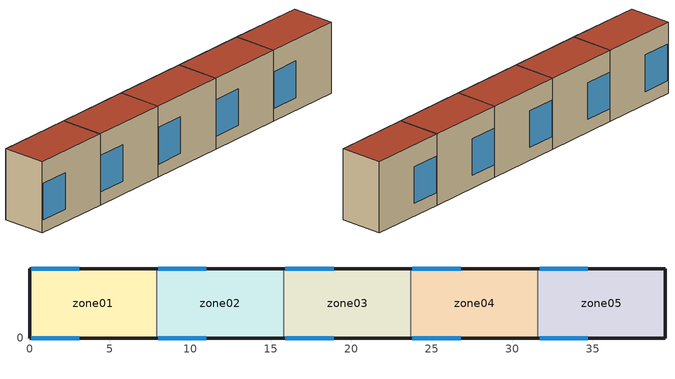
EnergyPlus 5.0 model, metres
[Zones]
zone01
 floor ground (GROUND_FLOOR): 0,0 0,4.3 7.9,4.3 7.9,0 z0
 wall outside (EXT_WALL): 7.9,4.3 0,4.3 0,0 7.9,0 z0:7
 wall to zone02 (ADJ_WALL): 7.9,0 7.9,4.3 z0:7
 window (EXT_WINDOW1): 0.1,0 3.1,0 / 3.1,4.3 0.1,4.3 z1.25:4.85
 roof outside (EXT_ROOF): 7.9,0 7.9,4.3 0,4.3 0,0 z7
zone02
 floor ground (GROUND_FLOOR): 7.9,0 7.9,4.3 15.8,4.3 15.8,0 z0
 wall outside (EXT_WALL): 15.8,4.3 7.9,4.3 / 7.9,0 15.8,0 z0:7
 wall to zone03 (ADJ_WALL): 15.8,0 15.8,4.3 z0:7
 wall to zone01 (ADJ_WALL): 7.9,4.3 7.9,0 z0:7
 window (EXT_WINDOW1): 8,0 11,0 / 11,4.3 8,4.3 z1.25:4.85
 roof outside (EXT_ROOF): 15.8,0 15.8,4.3 7.9,4.3 7.9,0 z7
zone03
 floor ground (GROUND_FLOOR): 15.8,0 15.8,4.3 23.7,4.3 23.7,0 z0
 wall outside (EXT_WALL): 23.7,4.3 15.8,4.3 / 15.8,0 23.7,0 z0:7
 wall to zone04 (ADJ_WALL): 23.7,0 23.7,4.3 z0:7
 wall to zone02 (ADJ_WALL): 15.8,4.3 15.8,0 z0:7
 window (EXT_WINDOW1): 15.9,0 18.9,0 / 18.9,4.3 15.9,4.3 z1.25:4.85
 roof outside (EXT_ROOF): 23.7,0 23.7,4.3 15.8,4.3 15.8,0 z7
zone04
 floor ground (GROUND_FLOOR): 23.7,0 23.7,4.3 31.6,4.3 31.6,0 z0
 wall outside (EXT_WALL): 31.6,4.3 23.7,4.3 / 23.7,0 31.6,0 z0:7
 wall to zone05 (ADJ_WALL): 31.6,0 31.6,4.3 z0:7
 wall to zone03 (ADJ_WALL): 23.7,4.3 23.7,0 z0:7
 window (EXT_WINDOW1): 23.8,0 26.8,0 / 26.8,4.3 23.8,4.3 z1.25:4.85
 roof outside (EXT_ROOF): 31.6,0 31.6,4.3 23.7,4.3 23.7,0 z7
zone05
 floor ground (GROUND_FLOOR): 31.6,0 31.6,4.3 39.5,4.3 39.5,0 z0
 wall outside (EXT_WALL): 31.6,0 39.5,0 39.5,4.3 31.6,4.3 z0:7
 wall to zone04 (ADJ_WALL): 31.6,4.3 31.6,0 z0:7
 window (EXT_WINDOW1): 31.7,0 34.7,0 / 34.7,4.3 31.7,4.3 z1.25:4.85
 roof outside (EXT_ROOF): 39.5,0 39.5,4.3 31.6,4.3 31.6,0 z7
[Building]
TRNSYS18: North Axis {deg}=0; Terrain=City; Loads Convergence Tolerance Value=0; Temperature Convergence Tolerance Value {deltaC}=0; Solar Distribution=FullInteriorAndExterior; Maximum Number of Warmup Days=0
[Site:Location]
not used: Latitude {deg}=0; Longitude {deg}=0; Time Zone {hr}=0; Elevation {m}=0
[Construction]
GROUND_FLOOR; EXT_WALL; EXT_ROOF; ADJ_WALL; EXT_WINDOW1: 
[WindowProperty:ShadingControl]
ESHADE=0; ISHADE=INPUT 1*MAX_ISHADE : SHADECNTRL=ISHADE_INTERNAL
[SurfaceProperty:OtherSideCoefficients]
BOUNDARY=IDENTICAL; BOUNDARY=INPUT 1*TBOUNDARY; BOUNDARY=INPUT 1*TBOUNDARY_2; BOUNDARY=INPUT 1*TBOUNDARY_3; BOUNDARY=INPUT 1*TGROUND; BOUNDARY=20; BOUNDARY=15
[Zone] Multiplier=1
zone01; zone02; zone03; zone04; zone05
